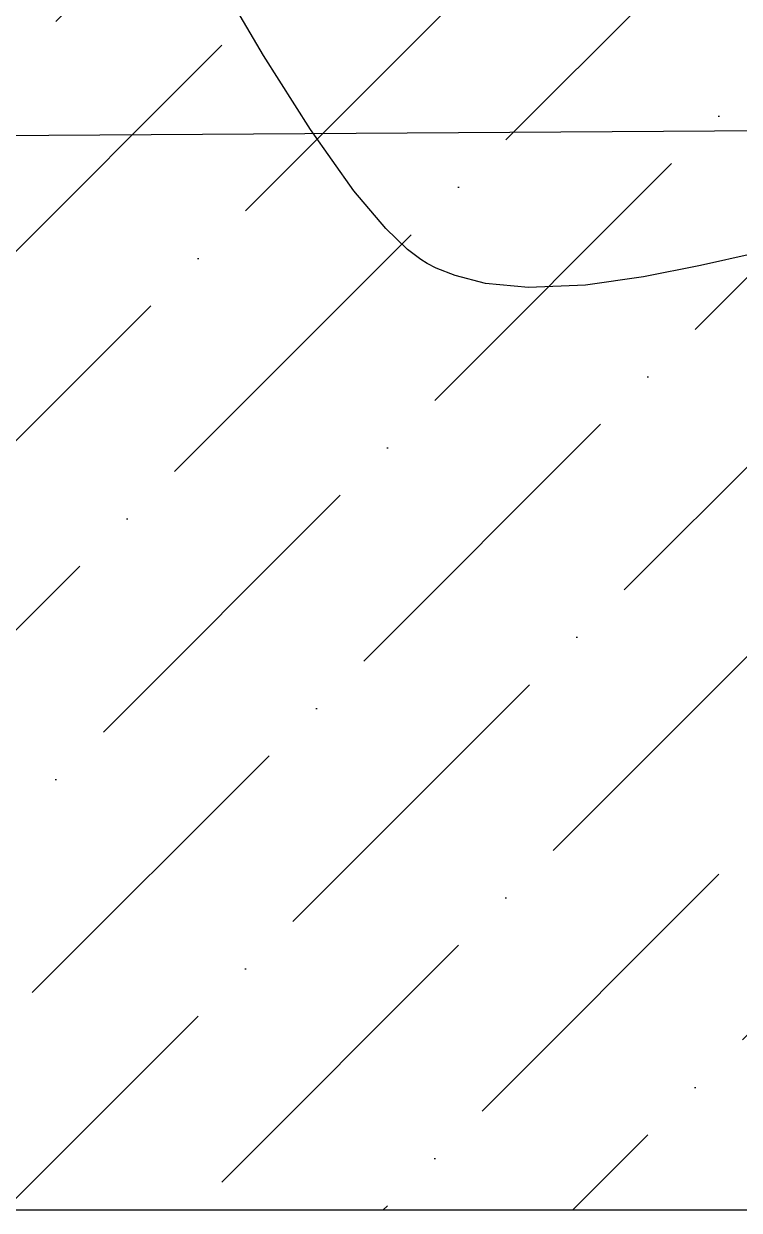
# Model space of a CAD drawing. Header units: millimetres. Extents: x 648844 to 649530, y 1246379 to 1246752.
# Drawn here: x 649289.08 to 649302.43, y 1246459.3 to 1246481.44 of the extents above; entities that cross this region are included whole.
import ezdxf

# ---------------------------------------------------------------- set-up
doc = ezdxf.new("R2010")
doc.units = ezdxf.units.MM
doc.header["$LTSCALE"] = 20
doc.header["$MEASUREMENT"] = 0
doc.layers.get('0').update_dxf_attribs({"linetype": 'CONTINUOUS'})
doc.layers.add('CONT-MNR2', color=9, linetype='CONTINUOUS')
doc.layers.add('quebrada', color=5, linetype='CONTINUOUS')

# ---------------------------------------------------------------- blocks, each defined once
blk = doc.blocks.new('*U3728')
at = {"layer": 'CONT-MNR2', "elevation": 34, "flags": 128}
blk.add_lwpolyline([(646615.405, 1246729.291), (646614.403, 1246729.067), (646613.339, 1246728.852), (646612.256, 1246728.697), (646611.194, 1246728.654), (646610.387, 1246728.733), (646609.821, 1246728.877), (646609.467, 1246729.018), (646609.298, 1246729.104), (646609.18, 1246729.175), (646608.932, 1246729.364), (646608.527, 1246729.755), (646607.933, 1246730.462), (646607.12, 1246731.604), (646606.246, 1246732.982), (646605.333, 1246734.544)], dxfattribs=at)

msp = doc.modelspace()

# ---------------------------------------------------------------- hatches: boundary and pattern name
h = msp.add_hatch()
h.set_pattern_fill('ANSI36', scale=20, style=0)
h.set_pattern_definition([(45, (-526.4316, -3378.368), (1.3258252147, 4.8613591207), [6.25, -1.25, 0, -1.25])])
h.paths.add_polyline_path([(649188.849, 1246478.708), (649215.221, 1246513.043), (649317.349, 1246513.661), (649322.291, 1246459.304), (649201.507, 1246459.304)])
h.paths.add_polyline_path([(649253.004, 1246474.231), (649282.478, 1246474.231), (649282.478, 1246479.656), (649253.004, 1246479.656)], flags=24)

# ---------------------------------------------------------------- linework, layer by layer
at = {"color": 7}
msp.add_line((649322.291, 1246459.304), (649201.507, 1246459.304), dxfattribs=at)
at = {"layer": 'quebrada', "color": 0}
msp.add_line((649321.124, 1246479.56, 35), (649188.849, 1246478.708), dxfattribs=at)

# ---------------------------------------------------------------- block references
at = {"layer": 'CONT-MNR2'}
msp.add_blockref('*U3728', (2687.306, -252.134), dxfattribs=at)

doc.saveas('drawing.dxf')
